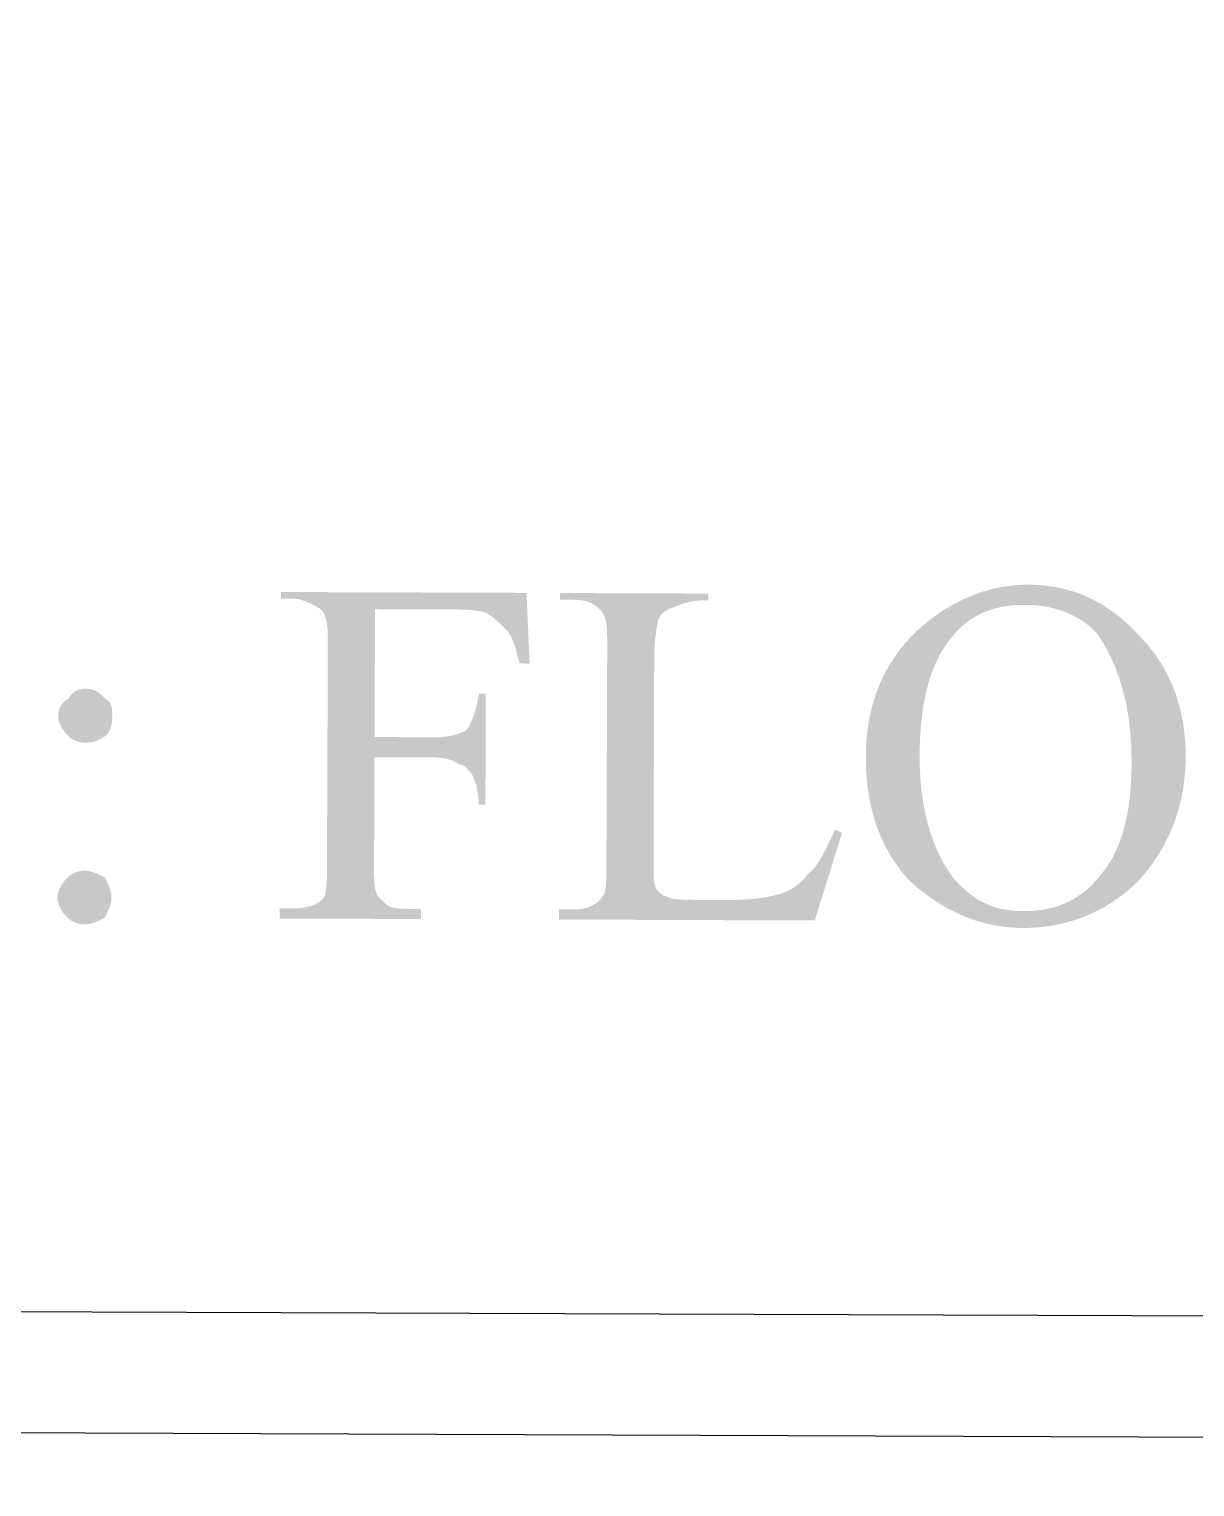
# Model space of a CAD drawing. Header units: millimetres. Extents: x -125 to 146, y -26 to 163.
# Drawn here: x -31.98 to -17.3, y -26.5 to -8.14 of the extents above; entities that cross this region are included whole.
import ezdxf
from ezdxf.xclip import XClip

# ---------------------------------------------------------------- set-up
doc = ezdxf.new("R2010")
doc.units = ezdxf.units.MM
doc.header["$MEASUREMENT"] = 0
doc.header["$XCLIPFRAME"] = 0
doc.layers.get('0').update_dxf_attribs({"color": 255, "linetype": 'CONTINUOUS'})

# ---------------------------------------------------------------- blocks, each defined once
blk = doc.blocks.new('MF3276_2')
at = {"color": 7, "linetype": 'Continuous', "lineweight": 25, "true_color": 0x000007}
blk.add_lwpolyline([(11.099, 269.319), (11.099, -7.784), (199.197, -7.784), (199.197, 269.319)], close=True, dxfattribs=at)

msp = doc.modelspace()

# ---------------------------------------------------------------- hatches: boundary and pattern name
at = {"true_color": 0x000001}
for points in [[(-27.626, -15.445), (-27.632, -17.056), (-26.868, -17.059), (-26.847, -17.059), (-26.826, -17.058), (-26.806, -17.058), (-26.787, -17.056), (-26.767, -17.054), (-26.749, -17.052), (-26.73, -17.05), (-26.712, -17.047), (-26.695, -17.044), (-26.678, -17.041), (-26.662, -17.037), (-26.645, -17.034), (-26.63, -17.03), (-26.615, -17.025), (-26.6, -17.021), (-26.585, -17.016), (-26.571, -17.012), (-26.558, -17.007), (-26.545, -17.002), (-26.532, -16.997), (-26.52, -16.992), (-26.509, -16.986), (-26.497, -16.981), (-26.486, -16.976), (-26.476, -16.965), (-26.466, -16.953), (-26.456, -16.94), (-26.447, -16.927), (-26.438, -16.913), (-26.43, -16.897), (-26.422, -16.881), (-26.414, -16.865), (-26.406, -16.847), (-26.399, -16.829), (-26.392, -16.81), (-26.385, -16.791), (-26.379, -16.771), (-26.372, -16.75), (-26.366, -16.728), (-26.36, -16.706), (-26.354, -16.683), (-26.348, -16.66), (-26.343, -16.636), (-26.337, -16.611), (-26.332, -16.586), (-26.326, -16.561), (-26.321, -16.535), (-26.315, -16.508), (-26.231, -16.509), (-26.236, -17.908), (-26.321, -17.908), (-26.321, -17.887), (-26.321, -17.866), (-26.322, -17.846), (-26.324, -17.827), (-26.325, -17.808), (-26.327, -17.789), (-26.33, -17.77), (-26.333, -17.753), (-26.336, -17.735), (-26.339, -17.718), (-26.342, -17.702), (-26.346, -17.686), (-26.35, -17.67), (-26.354, -17.655), (-26.359, -17.64), (-26.363, -17.626), (-26.368, -17.612), (-26.373, -17.598), (-26.378, -17.585), (-26.383, -17.573), (-26.388, -17.56), (-26.393, -17.549), (-26.399, -17.537), (-26.404, -17.527), (-26.409, -17.521), (-26.414, -17.515), (-26.42, -17.509), (-26.425, -17.502), (-26.431, -17.496), (-26.436, -17.489), (-26.442, -17.482), (-26.448, -17.475), (-26.453, -17.468), (-26.46, -17.461), (-26.466, -17.454), (-26.472, -17.447), (-26.479, -17.44), (-26.486, -17.434), (-26.493, -17.428), (-26.501, -17.423), (-26.508, -17.418), (-26.516, -17.413), (-26.525, -17.409), (-26.534, -17.406), (-26.543, -17.403), (-26.552, -17.401), (-26.562, -17.399), (-26.573, -17.399), (-26.578, -17.394), (-26.585, -17.388), (-26.592, -17.383), (-26.6, -17.378), (-26.609, -17.373), (-26.619, -17.368), (-26.629, -17.363), (-26.64, -17.358), (-26.651, -17.353), (-26.663, -17.349), (-26.676, -17.344), (-26.689, -17.34), (-26.702, -17.336), (-26.716, -17.333), (-26.73, -17.329), (-26.745, -17.326), (-26.76, -17.323), (-26.775, -17.321), (-26.79, -17.319), (-26.806, -17.317), (-26.821, -17.315), (-26.837, -17.314), (-26.853, -17.313), (-26.869, -17.313), (-27.633, -17.31), (-27.638, -18.625), (-27.638, -18.651), (-27.638, -18.677), (-27.638, -18.701), (-27.638, -18.724), (-27.638, -18.747), (-27.638, -18.769), (-27.638, -18.79), (-27.637, -18.81), (-27.637, -18.83), (-27.636, -18.849), (-27.635, -18.867), (-27.634, -18.885), (-27.632, -18.902), (-27.631, -18.918), (-27.629, -18.933), (-27.627, -18.948), (-27.624, -18.963), (-27.622, -18.977), (-27.619, -18.99), (-27.615, -19.003), (-27.611, -19.015), (-27.607, -19.027), (-27.602, -19.038), (-27.597, -19.049), (-27.592, -19.054), (-27.587, -19.059), (-27.582, -19.065), (-27.576, -19.07), (-27.571, -19.075), (-27.566, -19.081), (-27.561, -19.086), (-27.555, -19.091), (-27.55, -19.097), (-27.545, -19.102), (-27.539, -19.107), (-27.534, -19.113), (-27.529, -19.118), (-27.524, -19.123), (-27.518, -19.128), (-27.513, -19.134), (-27.508, -19.139), (-27.503, -19.144), (-27.497, -19.15), (-27.492, -19.155), (-27.487, -19.16), (-27.481, -19.166), (-27.476, -19.171), (-27.471, -19.176), (-27.46, -19.181), (-27.45, -19.186), (-27.439, -19.19), (-27.428, -19.194), (-27.418, -19.198), (-27.407, -19.201), (-27.396, -19.204), (-27.385, -19.206), (-27.374, -19.209), (-27.362, -19.211), (-27.351, -19.212), (-27.339, -19.214), (-27.327, -19.215), (-27.314, -19.216), (-27.302, -19.217), (-27.289, -19.218), (-27.276, -19.218), (-27.263, -19.219), (-27.249, -19.219), (-27.235, -19.219), (-27.22, -19.219), (-27.206, -19.22), (-27.19, -19.22), (-27.175, -19.22), (-27.048, -19.22), (-27.048, -19.347), (-28.826, -19.341), (-28.826, -19.214), (-28.656, -19.214), (-28.635, -19.214), (-28.615, -19.214), (-28.595, -19.212), (-28.575, -19.211), (-28.556, -19.209), (-28.537, -19.207), (-28.519, -19.204), (-28.501, -19.201), (-28.484, -19.197), (-28.467, -19.193), (-28.45, -19.188), (-28.434, -19.183), (-28.418, -19.178), (-28.403, -19.172), (-28.388, -19.166), (-28.374, -19.159), (-28.36, -19.152), (-28.347, -19.144), (-28.334, -19.136), (-28.321, -19.127), (-28.309, -19.118), (-28.297, -19.109), (-28.286, -19.099), (-28.275, -19.089), (-28.27, -19.078), (-28.265, -19.067), (-28.261, -19.055), (-28.257, -19.042), (-28.253, -19.03), (-28.25, -19.016), (-28.247, -19.002), (-28.245, -18.987), (-28.242, -18.971), (-28.24, -18.955), (-28.239, -18.938), (-28.237, -18.919), (-28.236, -18.9), (-28.235, -18.881), (-28.234, -18.86), (-28.233, -18.838), (-28.233, -18.815), (-28.232, -18.791), (-28.232, -18.766), (-28.231, -18.74), (-28.231, -18.713), (-28.231, -18.684), (-28.231, -18.654), (-28.231, -18.623), (-28.221, -15.951), (-28.221, -15.925), (-28.221, -15.9), (-28.221, -15.875), (-28.221, -15.852), (-28.221, -15.829), (-28.221, -15.807), (-28.221, -15.786), (-28.222, -15.766), (-28.222, -15.746), (-28.223, -15.727), (-28.224, -15.709), (-28.225, -15.692), (-28.227, -15.675), (-28.228, -15.658), (-28.23, -15.643), (-28.232, -15.628), (-28.235, -15.613), (-28.238, -15.6), (-28.241, -15.586), (-28.244, -15.574), (-28.248, -15.561), (-28.252, -15.549), (-28.257, -15.538), (-28.262, -15.527), (-28.262, -15.522), (-28.263, -15.517), (-28.264, -15.511), (-28.265, -15.506), (-28.267, -15.501), (-28.27, -15.496), (-28.272, -15.49), (-28.276, -15.485), (-28.279, -15.48), (-28.284, -15.474), (-28.288, -15.469), (-28.293, -15.464), (-28.299, -15.458), (-28.305, -15.453), (-28.311, -15.448), (-28.318, -15.443), (-28.325, -15.437), (-28.333, -15.432), (-28.341, -15.427), (-28.35, -15.421), (-28.359, -15.416), (-28.368, -15.411), (-28.378, -15.405), (-28.388, -15.4), (-28.399, -15.395), (-28.409, -15.389), (-28.42, -15.384), (-28.431, -15.379), (-28.441, -15.374), (-28.452, -15.369), (-28.462, -15.364), (-28.473, -15.359), (-28.483, -15.354), (-28.494, -15.35), (-28.504, -15.345), (-28.515, -15.341), (-28.526, -15.337), (-28.536, -15.334), (-28.547, -15.33), (-28.557, -15.327), (-28.568, -15.324), (-28.578, -15.322), (-28.589, -15.32), (-28.6, -15.318), (-28.61, -15.316), (-28.621, -15.315), (-28.631, -15.315), (-28.642, -15.314), (-28.811, -15.314), (-28.811, -15.229), (-25.718, -15.24), (-25.679, -16.13), (-25.806, -16.129), (-25.811, -16.108), (-25.816, -16.087), (-25.822, -16.066), (-25.827, -16.045), (-25.832, -16.024), (-25.838, -16.003), (-25.844, -15.983), (-25.849, -15.963), (-25.855, -15.943), (-25.861, -15.923), (-25.867, -15.904), (-25.874, -15.885), (-25.881, -15.867), (-25.887, -15.849), (-25.895, -15.832), (-25.902, -15.815), (-25.91, -15.799), (-25.918, -15.783), (-25.926, -15.769), (-25.935, -15.754), (-25.944, -15.741), (-25.954, -15.728), (-25.963, -15.716), (-25.974, -15.705), (-25.984, -15.695), (-25.995, -15.684), (-26.005, -15.673), (-26.016, -15.663), (-26.026, -15.652), (-26.037, -15.642), (-26.048, -15.632), (-26.058, -15.622), (-26.069, -15.612), (-26.079, -15.602), (-26.09, -15.592), (-26.1, -15.583), (-26.111, -15.574), (-26.121, -15.565), (-26.132, -15.556), (-26.142, -15.548), (-26.153, -15.54), (-26.164, -15.532), (-26.174, -15.524), (-26.185, -15.517), (-26.195, -15.51), (-26.206, -15.504), (-26.216, -15.498), (-26.227, -15.493), (-26.243, -15.487), (-26.259, -15.483), (-26.275, -15.478), (-26.291, -15.474), (-26.307, -15.471), (-26.323, -15.468), (-26.34, -15.465), (-26.357, -15.462), (-26.374, -15.46), (-26.392, -15.458), (-26.41, -15.456), (-26.428, -15.455), (-26.447, -15.453), (-26.466, -15.452), (-26.486, -15.452), (-26.506, -15.451), (-26.527, -15.45), (-26.548, -15.45), (-26.57, -15.449), (-26.593, -15.449), (-26.617, -15.449), (-26.641, -15.449), (-26.666, -15.449), (-26.692, -15.449)], [(-21.829, -18.221), (-21.745, -18.263), (-22.087, -19.366), (-25.31, -19.354), (-25.309, -19.227), (-25.14, -19.227), (-25.119, -19.227), (-25.099, -19.226), (-25.079, -19.225), (-25.059, -19.224), (-25.04, -19.222), (-25.021, -19.219), (-25.003, -19.216), (-24.985, -19.212), (-24.967, -19.208), (-24.95, -19.203), (-24.934, -19.197), (-24.918, -19.191), (-24.902, -19.184), (-24.887, -19.177), (-24.872, -19.168), (-24.858, -19.159), (-24.844, -19.15), (-24.83, -19.139), (-24.817, -19.128), (-24.805, -19.116), (-24.792, -19.103), (-24.781, -19.089), (-24.769, -19.075), (-24.758, -19.059), (-24.753, -19.053), (-24.748, -19.046), (-24.744, -19.038), (-24.739, -19.028), (-24.736, -19.017), (-24.732, -19.005), (-24.729, -18.992), (-24.727, -18.978), (-24.724, -18.963), (-24.722, -18.947), (-24.72, -18.929), (-24.719, -18.911), (-24.717, -18.892), (-24.716, -18.873), (-24.715, -18.852), (-24.714, -18.831), (-24.714, -18.808), (-24.713, -18.786), (-24.713, -18.762), (-24.712, -18.738), (-24.712, -18.713), (-24.712, -18.688), (-24.712, -18.662), (-24.712, -18.636), (-24.702, -15.964), (-24.702, -15.933), (-24.702, -15.902), (-24.702, -15.873), (-24.702, -15.844), (-24.702, -15.816), (-24.703, -15.789), (-24.703, -15.763), (-24.704, -15.738), (-24.706, -15.714), (-24.707, -15.69), (-24.709, -15.668), (-24.712, -15.646), (-24.715, -15.626), (-24.718, -15.606), (-24.722, -15.587), (-24.726, -15.569), (-24.732, -15.551), (-24.737, -15.535), (-24.744, -15.52), (-24.751, -15.505), (-24.759, -15.491), (-24.767, -15.479), (-24.777, -15.467), (-24.787, -15.456), (-24.798, -15.445), (-24.809, -15.435), (-24.819, -15.426), (-24.83, -15.417), (-24.841, -15.408), (-24.852, -15.4), (-24.863, -15.392), (-24.875, -15.385), (-24.887, -15.378), (-24.899, -15.371), (-24.912, -15.365), (-24.925, -15.36), (-24.938, -15.355), (-24.952, -15.35), (-24.966, -15.346), (-24.981, -15.342), (-24.997, -15.339), (-25.013, -15.336), (-25.03, -15.333), (-25.048, -15.331), (-25.066, -15.33), (-25.085, -15.328), (-25.105, -15.328), (-25.126, -15.327), (-25.295, -15.327), (-25.295, -15.242), (-23.429, -15.249), (-23.43, -15.334), (-23.456, -15.334), (-23.481, -15.334), (-23.505, -15.335), (-23.529, -15.337), (-23.551, -15.338), (-23.573, -15.34), (-23.594, -15.343), (-23.615, -15.345), (-23.634, -15.348), (-23.653, -15.352), (-23.672, -15.355), (-23.689, -15.359), (-23.706, -15.363), (-23.722, -15.367), (-23.738, -15.372), (-23.753, -15.376), (-23.767, -15.381), (-23.781, -15.386), (-23.794, -15.391), (-23.807, -15.396), (-23.819, -15.401), (-23.831, -15.406), (-23.843, -15.411), (-23.853, -15.417), (-23.869, -15.422), (-23.883, -15.427), (-23.897, -15.432), (-23.91, -15.438), (-23.923, -15.443), (-23.934, -15.449), (-23.945, -15.454), (-23.955, -15.46), (-23.965, -15.466), (-23.974, -15.472), (-23.983, -15.478), (-23.991, -15.485), (-23.999, -15.492), (-24.006, -15.499), (-24.013, -15.506), (-24.02, -15.513), (-24.026, -15.521), (-24.032, -15.529), (-24.038, -15.538), (-24.044, -15.546), (-24.049, -15.555), (-24.055, -15.565), (-24.06, -15.575), (-24.066, -15.585), (-24.066, -15.591), (-24.067, -15.598), (-24.068, -15.607), (-24.069, -15.617), (-24.071, -15.628), (-24.072, -15.64), (-24.075, -15.654), (-24.077, -15.668), (-24.079, -15.684), (-24.082, -15.701), (-24.085, -15.719), (-24.087, -15.739), (-24.09, -15.759), (-24.093, -15.78), (-24.095, -15.803), (-24.098, -15.827), (-24.1, -15.851), (-24.102, -15.877), (-24.104, -15.903), (-24.106, -15.931), (-24.108, -15.96), (-24.109, -15.989), (-24.109, -16.019), (-24.11, -16.051), (-24.119, -18.638), (-24.119, -18.659), (-24.119, -18.679), (-24.119, -18.698), (-24.119, -18.716), (-24.119, -18.734), (-24.119, -18.751), (-24.119, -18.767), (-24.118, -18.783), (-24.118, -18.798), (-24.117, -18.812), (-24.116, -18.826), (-24.115, -18.839), (-24.113, -18.852), (-24.112, -18.865), (-24.11, -18.877), (-24.108, -18.889), (-24.105, -18.901), (-24.102, -18.912), (-24.099, -18.923), (-24.096, -18.934), (-24.092, -18.945), (-24.088, -18.956), (-24.083, -18.967), (-24.078, -18.977), (-24.073, -18.982), (-24.068, -18.988), (-24.062, -18.993), (-24.057, -18.998), (-24.052, -19.003), (-24.047, -19.008), (-24.041, -19.013), (-24.036, -19.018), (-24.031, -19.023), (-24.025, -19.027), (-24.02, -19.032), (-24.015, -19.036), (-24.01, -19.039), (-24.004, -19.043), (-23.999, -19.046), (-23.994, -19.05), (-23.988, -19.052), (-23.983, -19.055), (-23.978, -19.057), (-23.973, -19.059), (-23.967, -19.06), (-23.962, -19.061), (-23.957, -19.062), (-23.951, -19.062), (-23.946, -19.067), (-23.938, -19.072), (-23.93, -19.076), (-23.92, -19.08), (-23.909, -19.084), (-23.897, -19.087), (-23.883, -19.09), (-23.868, -19.092), (-23.853, -19.095), (-23.836, -19.097), (-23.817, -19.098), (-23.798, -19.1), (-23.778, -19.101), (-23.756, -19.102), (-23.734, -19.103), (-23.71, -19.104), (-23.686, -19.105), (-23.66, -19.105), (-23.633, -19.105), (-23.606, -19.106), (-23.577, -19.106), (-23.548, -19.106), (-23.517, -19.106), (-23.486, -19.106), (-23.19, -19.107), (-23.148, -19.107), (-23.108, -19.107), (-23.069, -19.106), (-23.031, -19.105), (-22.994, -19.103), (-22.959, -19.101), (-22.925, -19.099), (-22.892, -19.096), (-22.86, -19.093), (-22.829, -19.09), (-22.8, -19.086), (-22.771, -19.083), (-22.744, -19.079), (-22.718, -19.074), (-22.692, -19.07), (-22.668, -19.065), (-22.645, -19.061), (-22.623, -19.056), (-22.602, -19.051), (-22.581, -19.046), (-22.562, -19.041), (-22.544, -19.036), (-22.526, -19.031), (-22.509, -19.025), (-22.493, -19.02), (-22.478, -19.014), (-22.462, -19.008), (-22.446, -19.001), (-22.43, -18.994), (-22.415, -18.986), (-22.399, -18.978), (-22.384, -18.969), (-22.368, -18.96), (-22.353, -18.951), (-22.338, -18.941), (-22.324, -18.931), (-22.309, -18.92), (-22.295, -18.909), (-22.281, -18.897), (-22.267, -18.885), (-22.254, -18.873), (-22.241, -18.86), (-22.228, -18.846), (-22.216, -18.832), (-22.204, -18.818), (-22.192, -18.803), (-22.181, -18.788), (-22.17, -18.773), (-22.154, -18.761), (-22.139, -18.749), (-22.124, -18.735), (-22.109, -18.72), (-22.095, -18.704), (-22.081, -18.687), (-22.067, -18.668), (-22.053, -18.649), (-22.04, -18.629), (-22.026, -18.607), (-22.013, -18.585), (-22, -18.561), (-21.986, -18.537), (-21.973, -18.512), (-21.96, -18.486), (-21.946, -18.459), (-21.932, -18.432), (-21.918, -18.403), (-21.904, -18.374), (-21.89, -18.345), (-21.875, -18.315), (-21.86, -18.284), (-21.845, -18.253)]]:
    msp.add_hatch(color=1, dxfattribs=at).paths.add_polyline_path(points)
h = msp.add_hatch(color=1, dxfattribs=at)
h.paths.add_polyline_path([(-19.402, -15.137), (-19.334, -15.138), (-19.266, -15.142), (-19.2, -15.147), (-19.134, -15.155), (-19.069, -15.166), (-19.005, -15.178), (-18.942, -15.193), (-18.88, -15.209), (-18.819, -15.228), (-18.758, -15.249), (-18.699, -15.273), (-18.64, -15.298), (-18.582, -15.326), (-18.526, -15.356), (-18.47, -15.388), (-18.414, -15.423), (-18.36, -15.459), (-18.307, -15.498), (-18.254, -15.539), (-18.203, -15.582), (-18.152, -15.628), (-18.102, -15.675), (-18.053, -15.725), (-18.005, -15.777), (-17.958, -15.825), (-17.913, -15.875), (-17.87, -15.926), (-17.829, -15.979), (-17.79, -16.032), (-17.752, -16.088), (-17.717, -16.144), (-17.683, -16.202), (-17.652, -16.261), (-17.622, -16.321), (-17.594, -16.383), (-17.568, -16.446), (-17.544, -16.51), (-17.522, -16.576), (-17.502, -16.643), (-17.484, -16.711), (-17.469, -16.781), (-17.455, -16.852), (-17.443, -16.924), (-17.434, -16.998), (-17.427, -17.073), (-17.421, -17.149), (-17.418, -17.227), (-17.418, -17.306), (-17.419, -17.385), (-17.423, -17.462), (-17.428, -17.538), (-17.436, -17.613), (-17.446, -17.687), (-17.458, -17.759), (-17.473, -17.83), (-17.489, -17.9), (-17.507, -17.969), (-17.528, -18.037), (-17.55, -18.104), (-17.574, -18.169), (-17.601, -18.233), (-17.629, -18.297), (-17.659, -18.359), (-17.691, -18.42), (-17.726, -18.48), (-17.762, -18.539), (-17.799, -18.597), (-17.839, -18.654), (-17.881, -18.71), (-17.924, -18.765), (-17.969, -18.819), (-18.016, -18.873), (-18.065, -18.919), (-18.115, -18.964), (-18.166, -19.007), (-18.219, -19.048), (-18.272, -19.087), (-18.327, -19.125), (-18.383, -19.16), (-18.439, -19.194), (-18.497, -19.226), (-18.556, -19.256), (-18.616, -19.283), (-18.676, -19.309), (-18.738, -19.333), (-18.8, -19.355), (-18.863, -19.375), (-18.927, -19.393), (-18.991, -19.409), (-19.057, -19.422), (-19.122, -19.434), (-19.189, -19.443), (-19.256, -19.451), (-19.324, -19.456), (-19.392, -19.459), (-19.46, -19.46), (-19.529, -19.459), (-19.596, -19.455), (-19.663, -19.449), (-19.729, -19.441), (-19.794, -19.432), (-19.858, -19.419), (-19.922, -19.405), (-19.984, -19.389), (-20.046, -19.371), (-20.108, -19.35), (-20.168, -19.328), (-20.228, -19.304), (-20.288, -19.277), (-20.346, -19.249), (-20.404, -19.219), (-20.462, -19.187), (-20.518, -19.152), (-20.575, -19.116), (-20.63, -19.079), (-20.685, -19.039), (-20.74, -18.997), (-20.794, -18.954), (-20.847, -18.909), (-20.9, -18.862), (-20.946, -18.808), (-20.991, -18.754), (-21.033, -18.699), (-21.072, -18.642), (-21.11, -18.585), (-21.146, -18.527), (-21.179, -18.467), (-21.21, -18.407), (-21.24, -18.346), (-21.267, -18.283), (-21.292, -18.22), (-21.316, -18.155), (-21.337, -18.09), (-21.356, -18.023), (-21.373, -17.955), (-21.389, -17.886), (-21.402, -17.816), (-21.414, -17.745), (-21.424, -17.672), (-21.431, -17.598), (-21.437, -17.523), (-21.442, -17.447), (-21.444, -17.37), (-21.445, -17.291), (-21.443, -17.212), (-21.44, -17.133), (-21.434, -17.056), (-21.426, -16.98), (-21.415, -16.904), (-21.403, -16.83), (-21.388, -16.756), (-21.37, -16.684), (-21.351, -16.613), (-21.329, -16.543), (-21.304, -16.474), (-21.277, -16.406), (-21.248, -16.339), (-21.216, -16.273), (-21.182, -16.208), (-21.146, -16.145), (-21.106, -16.083), (-21.065, -16.022), (-21.021, -15.962), (-20.974, -15.903), (-20.925, -15.846), (-20.873, -15.79), (-20.818, -15.735), (-20.761, -15.682), (-20.713, -15.641), (-20.664, -15.601), (-20.614, -15.562), (-20.563, -15.524), (-20.512, -15.489), (-20.459, -15.454), (-20.406, -15.422), (-20.352, -15.39), (-20.297, -15.361), (-20.242, -15.333), (-20.186, -15.307), (-20.129, -15.282), (-20.071, -15.26), (-20.013, -15.239), (-19.955, -15.22), (-19.895, -15.202), (-19.835, -15.187), (-19.775, -15.174), (-19.714, -15.162), (-19.653, -15.153), (-19.591, -15.146), (-19.528, -15.141), (-19.465, -15.138)])
h.paths.add_polyline_path([(-19.445, -15.391), (-19.492, -15.391), (-19.539, -15.393), (-19.584, -15.396), (-19.629, -15.401), (-19.672, -15.406), (-19.715, -15.413), (-19.757, -15.422), (-19.798, -15.432), (-19.838, -15.443), (-19.878, -15.455), (-19.916, -15.469), (-19.954, -15.484), (-19.991, -15.5), (-20.027, -15.518), (-20.062, -15.537), (-20.096, -15.558), (-20.129, -15.579), (-20.162, -15.602), (-20.193, -15.627), (-20.224, -15.652), (-20.254, -15.679), (-20.283, -15.708), (-20.311, -15.737), (-20.338, -15.768), (-20.375, -15.811), (-20.409, -15.856), (-20.442, -15.903), (-20.473, -15.951), (-20.503, -16.001), (-20.531, -16.053), (-20.557, -16.107), (-20.581, -16.163), (-20.604, -16.22), (-20.625, -16.279), (-20.645, -16.34), (-20.663, -16.402), (-20.68, -16.467), (-20.695, -16.533), (-20.709, -16.601), (-20.721, -16.671), (-20.732, -16.742), (-20.741, -16.816), (-20.749, -16.891), (-20.755, -16.968), (-20.76, -17.047), (-20.764, -17.127), (-20.766, -17.209), (-20.767, -17.293), (-20.767, -17.377), (-20.764, -17.459), (-20.76, -17.54), (-20.755, -17.618), (-20.747, -17.695), (-20.739, -17.77), (-20.728, -17.844), (-20.716, -17.915), (-20.703, -17.985), (-20.688, -18.053), (-20.672, -18.12), (-20.654, -18.184), (-20.635, -18.247), (-20.615, -18.308), (-20.593, -18.367), (-20.571, -18.425), (-20.547, -18.481), (-20.522, -18.535), (-20.496, -18.587), (-20.468, -18.638), (-20.44, -18.686), (-20.411, -18.733), (-20.381, -18.778), (-20.35, -18.822), (-20.318, -18.858), (-20.286, -18.892), (-20.254, -18.925), (-20.221, -18.956), (-20.189, -18.986), (-20.156, -19.013), (-20.123, -19.04), (-20.09, -19.064), (-20.056, -19.087), (-20.022, -19.108), (-19.987, -19.128), (-19.952, -19.146), (-19.916, -19.162), (-19.879, -19.177), (-19.841, -19.191), (-19.803, -19.203), (-19.764, -19.214), (-19.723, -19.223), (-19.682, -19.231), (-19.64, -19.237), (-19.597, -19.242), (-19.552, -19.245), (-19.506, -19.247), (-19.46, -19.248), (-19.412, -19.248), (-19.365, -19.246), (-19.319, -19.243), (-19.273, -19.238), (-19.227, -19.232), (-19.182, -19.224), (-19.138, -19.215), (-19.094, -19.204), (-19.051, -19.192), (-19.008, -19.178), (-18.966, -19.162), (-18.925, -19.144), (-18.884, -19.125), (-18.844, -19.104), (-18.804, -19.081), (-18.766, -19.056), (-18.728, -19.03), (-18.691, -19.001), (-18.654, -18.97), (-18.619, -18.938), (-18.584, -18.903), (-18.55, -18.866), (-18.516, -18.827), (-18.484, -18.786), (-18.453, -18.748), (-18.423, -18.709), (-18.394, -18.667), (-18.367, -18.624), (-18.341, -18.579), (-18.317, -18.532), (-18.293, -18.484), (-18.271, -18.434), (-18.25, -18.381), (-18.231, -18.328), (-18.213, -18.272), (-18.196, -18.214), (-18.181, -18.155), (-18.167, -18.094), (-18.154, -18.032), (-18.142, -17.967), (-18.132, -17.901), (-18.123, -17.833), (-18.116, -17.763), (-18.11, -17.691), (-18.105, -17.618), (-18.101, -17.543), (-18.099, -17.466), (-18.098, -17.388), (-18.099, -17.299), (-18.101, -17.212), (-18.105, -17.127), (-18.11, -17.044), (-18.118, -16.964), (-18.127, -16.885), (-18.137, -16.808), (-18.149, -16.734), (-18.162, -16.661), (-18.177, -16.59), (-18.193, -16.521), (-18.211, -16.454), (-18.23, -16.388), (-18.25, -16.325), (-18.272, -16.263), (-18.294, -16.202), (-18.318, -16.144), (-18.343, -16.087), (-18.369, -16.031), (-18.397, -15.977), (-18.425, -15.924), (-18.454, -15.873), (-18.484, -15.823), (-18.515, -15.775), (-18.542, -15.744), (-18.571, -15.714), (-18.6, -15.685), (-18.631, -15.658), (-18.663, -15.632), (-18.696, -15.608), (-18.73, -15.584), (-18.765, -15.562), (-18.802, -15.542), (-18.839, -15.523), (-18.877, -15.505), (-18.916, -15.488), (-18.957, -15.472), (-18.997, -15.458), (-19.039, -15.446), (-19.082, -15.434), (-19.125, -15.424), (-19.169, -15.415), (-19.213, -15.408), (-19.259, -15.402), (-19.305, -15.397), (-19.351, -15.394), (-19.398, -15.391)])
h = msp.add_hatch(color=1, dxfattribs=at)
h.paths.add_polyline_path([(-31.273, -16.448), (-31.258, -16.448), (-31.243, -16.449), (-31.23, -16.45), (-31.216, -16.451), (-31.204, -16.453), (-31.192, -16.456), (-31.181, -16.459), (-31.17, -16.462), (-31.16, -16.466), (-31.15, -16.47), (-31.14, -16.475), (-31.131, -16.48), (-31.122, -16.485), (-31.113, -16.491), (-31.104, -16.498), (-31.095, -16.505), (-31.086, -16.512), (-31.077, -16.52), (-31.068, -16.528), (-31.059, -16.537), (-31.05, -16.546), (-31.04, -16.555), (-31.03, -16.565), (-31.02, -16.576), (-31.01, -16.581), (-31.001, -16.587), (-30.992, -16.594), (-30.984, -16.6), (-30.977, -16.608), (-30.971, -16.615), (-30.966, -16.623), (-30.961, -16.631), (-30.956, -16.64), (-30.952, -16.649), (-30.949, -16.658), (-30.946, -16.667), (-30.944, -16.677), (-30.942, -16.686), (-30.94, -16.696), (-30.939, -16.706), (-30.938, -16.717), (-30.937, -16.727), (-30.937, -16.737), (-30.936, -16.748), (-30.936, -16.758), (-30.936, -16.769), (-30.936, -16.78), (-30.936, -16.79), (-30.936, -16.801), (-30.936, -16.811), (-30.936, -16.822), (-30.937, -16.832), (-30.937, -16.843), (-30.938, -16.854), (-30.938, -16.864), (-30.94, -16.875), (-30.941, -16.885), (-30.943, -16.896), (-30.945, -16.907), (-30.947, -16.917), (-30.95, -16.928), (-30.953, -16.938), (-30.957, -16.949), (-30.962, -16.959), (-30.967, -16.97), (-30.972, -16.981), (-30.979, -16.991), (-30.986, -17.002), (-30.994, -17.012), (-31.002, -17.023), (-31.011, -17.033), (-31.022, -17.044), (-31.032, -17.049), (-31.042, -17.054), (-31.052, -17.06), (-31.061, -17.065), (-31.07, -17.07), (-31.079, -17.075), (-31.088, -17.08), (-31.097, -17.084), (-31.106, -17.089), (-31.115, -17.093), (-31.124, -17.098), (-31.133, -17.102), (-31.142, -17.105), (-31.152, -17.109), (-31.162, -17.112), (-31.172, -17.115), (-31.183, -17.118), (-31.195, -17.121), (-31.206, -17.123), (-31.219, -17.124), (-31.232, -17.126), (-31.246, -17.127), (-31.261, -17.127), (-31.276, -17.128), (-31.287, -17.127), (-31.297, -17.127), (-31.308, -17.126), (-31.318, -17.124), (-31.329, -17.122), (-31.339, -17.12), (-31.35, -17.118), (-31.36, -17.115), (-31.37, -17.112), (-31.38, -17.108), (-31.389, -17.105), (-31.399, -17.101), (-31.408, -17.097), (-31.417, -17.092), (-31.426, -17.088), (-31.435, -17.083), (-31.443, -17.078), (-31.451, -17.073), (-31.458, -17.068), (-31.465, -17.063), (-31.472, -17.058), (-31.479, -17.053), (-31.484, -17.047), (-31.49, -17.042), (-31.5, -17.031), (-31.51, -17.021), (-31.52, -17.01), (-31.529, -17), (-31.537, -16.989), (-31.545, -16.978), (-31.553, -16.968), (-31.56, -16.957), (-31.567, -16.947), (-31.573, -16.936), (-31.579, -16.925), (-31.585, -16.915), (-31.59, -16.904), (-31.594, -16.894), (-31.599, -16.883), (-31.602, -16.872), (-31.606, -16.862), (-31.608, -16.851), (-31.611, -16.841), (-31.613, -16.83), (-31.614, -16.819), (-31.615, -16.809), (-31.616, -16.798), (-31.616, -16.788), (-31.616, -16.777), (-31.615, -16.766), (-31.614, -16.756), (-31.612, -16.745), (-31.61, -16.735), (-31.608, -16.724), (-31.605, -16.714), (-31.602, -16.704), (-31.598, -16.694), (-31.594, -16.684), (-31.589, -16.674), (-31.584, -16.665), (-31.578, -16.655), (-31.572, -16.646), (-31.566, -16.638), (-31.559, -16.629), (-31.552, -16.621), (-31.544, -16.613), (-31.536, -16.605), (-31.527, -16.598), (-31.518, -16.592), (-31.509, -16.585), (-31.499, -16.579), (-31.488, -16.574), (-31.483, -16.563), (-31.477, -16.554), (-31.47, -16.544), (-31.463, -16.535), (-31.456, -16.527), (-31.449, -16.518), (-31.441, -16.511), (-31.432, -16.503), (-31.424, -16.497), (-31.415, -16.49), (-31.406, -16.484), (-31.397, -16.479), (-31.387, -16.474), (-31.377, -16.469), (-31.367, -16.465), (-31.357, -16.461), (-31.347, -16.458), (-31.337, -16.455), (-31.326, -16.453), (-31.316, -16.451), (-31.305, -16.449), (-31.295, -16.448), (-31.284, -16.448)])
h.paths.add_polyline_path([(-31.282, -18.739), (-31.271, -18.739), (-31.261, -18.74), (-31.25, -18.741), (-31.24, -18.742), (-31.229, -18.744), (-31.218, -18.746), (-31.208, -18.749), (-31.197, -18.752), (-31.187, -18.755), (-31.176, -18.758), (-31.166, -18.762), (-31.155, -18.766), (-31.144, -18.77), (-31.134, -18.774), (-31.123, -18.779), (-31.113, -18.783), (-31.102, -18.788), (-31.092, -18.793), (-31.081, -18.798), (-31.071, -18.803), (-31.06, -18.809), (-31.049, -18.814), (-31.039, -18.819), (-31.028, -18.824), (-31.023, -18.835), (-31.018, -18.846), (-31.013, -18.856), (-31.007, -18.867), (-31.002, -18.877), (-30.997, -18.888), (-30.993, -18.899), (-30.988, -18.909), (-30.983, -18.92), (-30.979, -18.93), (-30.975, -18.941), (-30.971, -18.952), (-30.967, -18.962), (-30.963, -18.973), (-30.96, -18.983), (-30.957, -18.994), (-30.954, -19.005), (-30.952, -19.015), (-30.949, -19.026), (-30.948, -19.036), (-30.946, -19.047), (-30.945, -19.058), (-30.945, -19.068), (-30.945, -19.079), (-30.945, -19.089), (-30.945, -19.1), (-30.947, -19.111), (-30.948, -19.121), (-30.95, -19.132), (-30.952, -19.142), (-30.955, -19.153), (-30.957, -19.163), (-30.961, -19.174), (-30.964, -19.185), (-30.968, -19.195), (-30.971, -19.206), (-30.976, -19.216), (-30.98, -19.227), (-30.984, -19.237), (-30.989, -19.248), (-30.994, -19.259), (-30.999, -19.269), (-31.004, -19.28), (-31.009, -19.29), (-31.014, -19.301), (-31.019, -19.311), (-31.025, -19.322), (-31.03, -19.332), (-31.041, -19.338), (-31.051, -19.343), (-31.062, -19.348), (-31.073, -19.353), (-31.083, -19.358), (-31.094, -19.363), (-31.104, -19.368), (-31.115, -19.373), (-31.126, -19.377), (-31.136, -19.382), (-31.147, -19.386), (-31.157, -19.39), (-31.168, -19.394), (-31.179, -19.398), (-31.189, -19.401), (-31.2, -19.404), (-31.21, -19.407), (-31.221, -19.409), (-31.232, -19.411), (-31.242, -19.413), (-31.253, -19.414), (-31.263, -19.415), (-31.274, -19.416), (-31.284, -19.416), (-31.295, -19.416), (-31.306, -19.415), (-31.316, -19.414), (-31.327, -19.413), (-31.337, -19.411), (-31.348, -19.409), (-31.358, -19.406), (-31.368, -19.403), (-31.378, -19.4), (-31.388, -19.397), (-31.398, -19.393), (-31.407, -19.389), (-31.417, -19.385), (-31.426, -19.381), (-31.435, -19.376), (-31.443, -19.372), (-31.451, -19.367), (-31.459, -19.362), (-31.467, -19.357), (-31.474, -19.352), (-31.481, -19.347), (-31.487, -19.341), (-31.493, -19.336), (-31.498, -19.331), (-31.509, -19.32), (-31.519, -19.309), (-31.528, -19.299), (-31.537, -19.288), (-31.546, -19.278), (-31.554, -19.267), (-31.561, -19.256), (-31.569, -19.246), (-31.575, -19.235), (-31.582, -19.225), (-31.588, -19.214), (-31.593, -19.203), (-31.598, -19.193), (-31.603, -19.182), (-31.607, -19.172), (-31.611, -19.161), (-31.614, -19.15), (-31.617, -19.14), (-31.619, -19.129), (-31.621, -19.119), (-31.623, -19.108), (-31.624, -19.097), (-31.624, -19.087), (-31.625, -19.076), (-31.624, -19.066), (-31.624, -19.055), (-31.622, -19.045), (-31.621, -19.034), (-31.619, -19.023), (-31.616, -19.013), (-31.613, -19.002), (-31.61, -18.992), (-31.606, -18.981), (-31.602, -18.971), (-31.597, -18.96), (-31.592, -18.949), (-31.587, -18.939), (-31.581, -18.928), (-31.574, -18.918), (-31.567, -18.907), (-31.56, -18.897), (-31.552, -18.886), (-31.544, -18.875), (-31.536, -18.865), (-31.526, -18.854), (-31.517, -18.844), (-31.507, -18.833), (-31.497, -18.823), (-31.491, -18.817), (-31.485, -18.812), (-31.479, -18.807), (-31.472, -18.802), (-31.465, -18.797), (-31.457, -18.792), (-31.449, -18.787), (-31.441, -18.782), (-31.432, -18.778), (-31.423, -18.773), (-31.414, -18.769), (-31.405, -18.765), (-31.396, -18.761), (-31.386, -18.757), (-31.376, -18.754), (-31.366, -18.751), (-31.356, -18.748), (-31.345, -18.746), (-31.335, -18.744), (-31.324, -18.742), (-31.314, -18.741), (-31.303, -18.74), (-31.293, -18.739)])

# ---------------------------------------------------------------- linework, layer by layer
at = {"color": 7, "linetype": 'Continuous', "lineweight": 25, "true_color": 0x000007}
msp.add_lwpolyline([(89.624, 160.306), (-122.507, 161.09), (-123.192, -23.953), (88.939, -24.737)], dxfattribs=at)

# ---------------------------------------------------------------- block references
at = {"color": 7, "true_color": 0xffffff}
ref = msp.add_blockref('MF3276_2', (144.555, -37.569), dxfattribs=dict(at, rotation=89.78812348408282))
XClip(ref).set_block_clipping_path([(10.921999677, 269.4940003633), (199.4323359172, 269.4940003633), (199.4314651163, -0.2354814323), (10.921999677, 0)])

doc.saveas('drawing.dxf')
